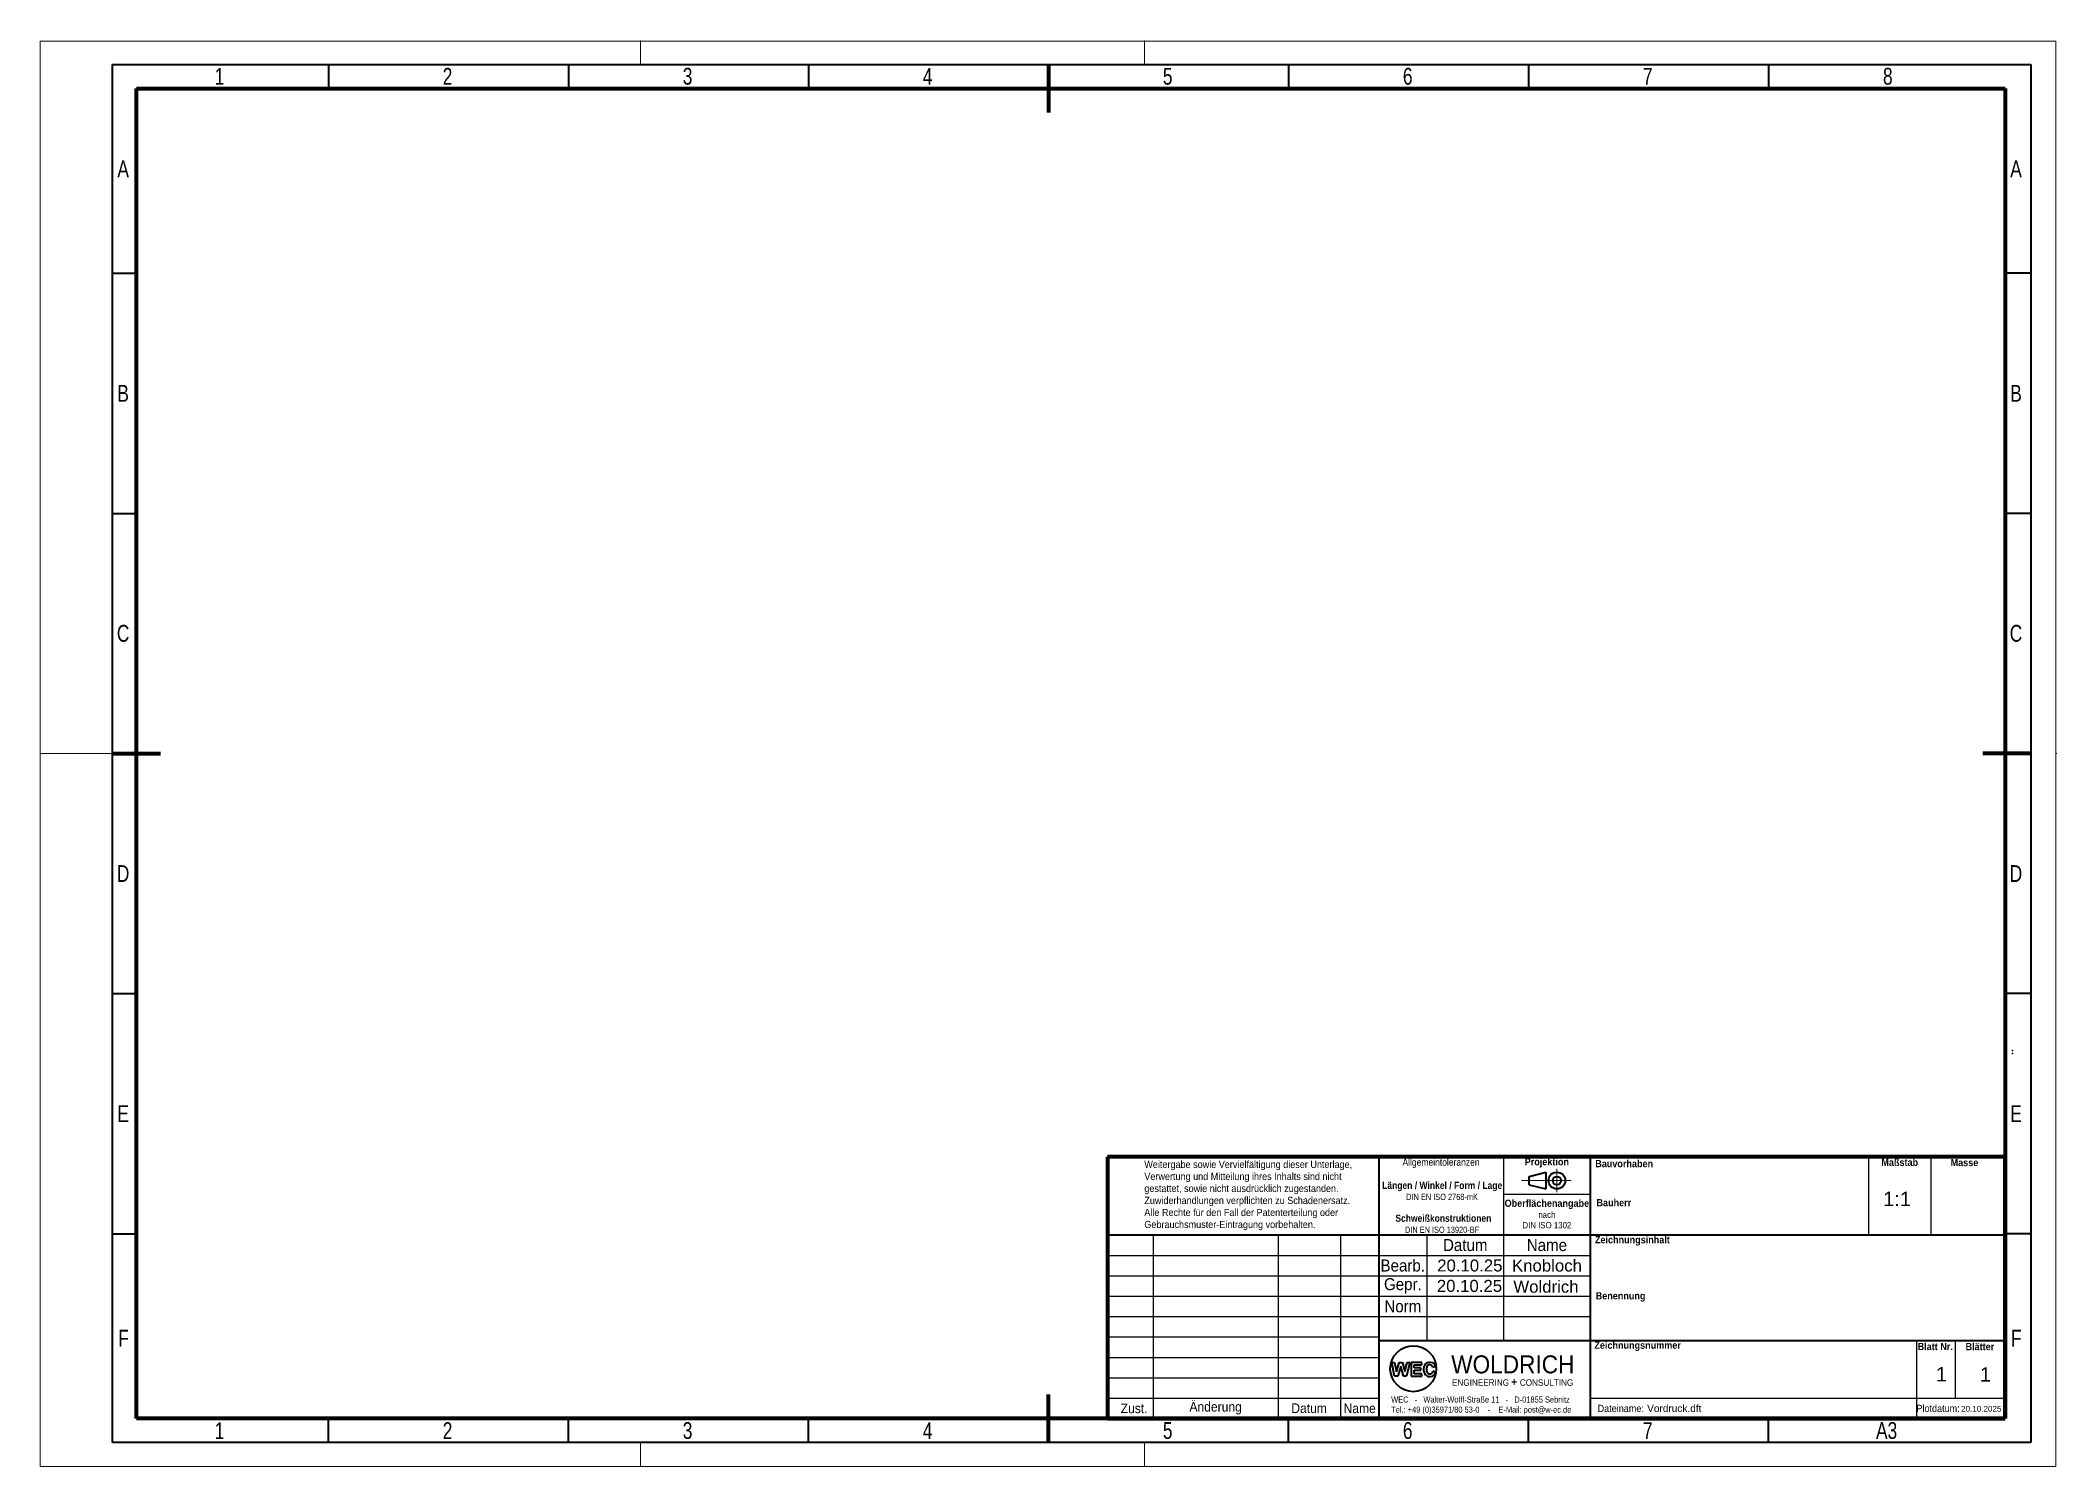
# Model space of a CAD drawing. Header units: millimetres. Extents: x 0 to 420, y 0 to 297.
import ezdxf
from ezdxf import colors
from ezdxf.entities.mleader import LeaderData, LeaderLine
from ezdxf.lldxf.tags import DXFTag
from ezdxf.math import Vec2, Vec3

# ---------------------------------------------------------------- set-up
doc = ezdxf.new("R2010")
doc.units = ezdxf.units.MM
doc.layers.add('Default', color=7, linetype='Continuous')
doc.layers.add('DIN-Vorlage', color=1, linetype='Continuous')
doc.styles.add('SEACAD_Arial', font='arial.ttf', dxfattribs={"width": 0.9})
doc.styles.add('SEACAD_Arial_Narrow', font='ARIALN.TTF', dxfattribs={"width": 0.9})
doc.styles.add('SEACAD_ArialB', font='arialbd.ttf', dxfattribs={"width": 0.9})
tags = doc.linetypes.add('CENTER2', pattern=[28.575, 19.05, -3.175, 3.175, -3.175]).pattern_tags.tags
tags[10:11] = [DXFTag(74, 4), DXFTag(75, 0), DXFTag(340, '0'), DXFTag(46, 0.0), DXFTag(50, 0.0), DXFTag(44, 0.0), DXFTag(45, 0.0)]
tags[8:9] = [DXFTag(74, 4), DXFTag(75, 0), DXFTag(340, '0'), DXFTag(46, 0.0), DXFTag(50, 0.0), DXFTag(44, 0.0), DXFTag(45, 0.0)]
tags[6:7] = [DXFTag(74, 4), DXFTag(75, 0), DXFTag(340, '0'), DXFTag(46, 0.0), DXFTag(50, 0.0), DXFTag(44, 0.0), DXFTag(45, 0.0)]
tags[4:5] = [DXFTag(74, 4), DXFTag(75, 0), DXFTag(340, '0'), DXFTag(46, 0.0), DXFTag(50, 0.0), DXFTag(44, 0.0), DXFTag(45, 0.0)]

# ---------------------------------------------------------------- blocks, each defined once
blk = doc.blocks.new('A3_quer')
at = {"layer": 'DIN-Vorlage', "linetype": 'Continuous', "lineweight": 18}
for p, q in [((0, 0), (0, 296.82)), ((0, 296.82), (419.82, 296.82)), ((125, 297), (125, 292)), ((230, 297), (230, 292)), ((419.82, 296.82), (419.82, 0)), ((0, 148.5), (15, 148.5)), ((420, 148.5), (419.82, 148.5)), ((125, 0), (125, 5)), ((230, 0), (230, 5)), ((419.82, 0), (0, 0))]:
    blk.add_line(p, q, dxfattribs=at)
at = {"layer": 'DIN-Vorlage', "linetype": 'Continuous', "lineweight": 35}
for p, q in [((15, 5), (15, 292)), ((15, 292), (414.64, 292)), ((60, 292), (60, 287)), ((110, 292), (110, 287)), ((160, 292), (160, 287)), ((210, 292), (210, 287)), ((260, 292), (260, 287)), ((310, 292), (310, 287)), ((360, 292), (360, 287)), ((414.64, 292), (414.64, 5)), ((15, 248.5), (20, 248.5)), ((414.64, 248.5), (409.28, 248.5)), ((15, 198.5), (20, 198.5)), ((414.64, 198.5), (409.28, 198.5)), ((15, 148.5), (20, 148.5)), ((414.64, 148.5), (409.28, 148.5)), ((15, 98.5), (20, 98.5)), ((414.64, 98.5), (409.28, 98.5)), ((15, 48.5), (20, 48.5)), ((414.64, 48.5), (409.28, 48.5)), ((60, 5), (60, 10)), ((110, 5), (110, 10)), ((160, 5), (160, 10)), ((210, 5), (210, 10)), ((260, 5), (260, 10)), ((310, 5), (310, 10)), ((360, 5), (360, 10)), ((414.64, 5), (15, 5))]:
    blk.add_line(p, q, dxfattribs=at)
at = {"layer": 'DIN-Vorlage', "linetype": 'Continuous', "lineweight": 70}
for p, q in [((210, 292), (210, 282)), ((20, 10), (20, 287)), ((20, 287), (409.28, 287)), ((409.28, 287), (409.28, 10)), ((15, 148.5), (25, 148.5)), ((414.64, 148.5), (404.64, 148.5)), ((210, 5), (210, 15)), ((409.28, 10), (20, 10))]:
    blk.add_line(p, q, dxfattribs=at)
at = {"layer": 'DIN-Vorlage', "char_height": 3.5, "attachment_point": 4, "style": 'SEACAD_Arial_Narrow'}
for s, insert, width in [('{\\fArial Narrow|b0||i0||c0|p34;\\C0;\\H3.5;\\W0.9;1}', (36.32, 289.5), 1.4326), ('{\\fArial Narrow|b0||i0||c0|p34;\\C0;\\H3.5;\\W0.9;2}', (83.82, 289.5), 2.1488), ('{\\fArial Narrow|b0||i0||c0|p34;\\C0;\\H3.5;\\W0.9;3}', (133.82, 289.5), 1.7907), ('{\\fArial Narrow|b0||i0||c0|p34;\\C0;\\H3.5;\\W0.9;4}', (183.82, 289.5), 2.0593), ('{\\fArial Narrow|b0||i0||c0|p34;\\C0;\\H3.5;\\W0.9;5}', (233.82, 289.5), 1.9698), ('{\\fArial Narrow|b0||i0||c0|p34;\\C0;\\H3.5;\\W0.9;6}', (283.82, 289.5), 2.0593), ('{\\fArial Narrow|b0||i0||c0|p34;\\C0;\\H3.5;\\W0.9;7}', (333.82, 289.5), 2.2384), ('{\\fArial Narrow|b0||i0||c0|p34;\\C0;\\H3.5;\\W0.9;8}', (383.82, 289.5), 2.2384), ('{\\fArial Narrow|b0||i0||c0|p34;\\C0;\\H3.5;\\W0.9;A}', (16.05, 270.25), 1.9698), ('{\\fArial Narrow|b0||i0||c0|p34;\\C0;\\H3.5;\\W0.9;A}', (410.33, 270.25), 1.9698), ('{\\fArial Narrow|b0||i0||c0|p34;\\C0;\\H3.5;\\W0.9;B}', (16.05, 223.5), 1.9698), ('{\\fArial Narrow|b0||i0||c0|p34;\\C0;\\H3.5;\\W0.9;B}', (410.33, 223.5), 1.9698), ('{\\fArial Narrow|b0||i0||c0|p34;\\C0;\\H3.5;\\W0.9;C}', (15.94, 173.5), 1.8802), ('{\\fArial Narrow|b0||i0||c0|p34;\\C0;\\H3.5;\\W0.9;C}', (410.22, 173.5), 1.8802), ('{\\fArial Narrow|b0||i0||c0|p34;\\C0;\\H3.5;\\W0.9;D}', (15.94, 123.5), 2.0593), ('{\\fArial Narrow|b0||i0||c0|p34;\\C0;\\H3.5;\\W0.9;D}', (410.22, 123.5), 2.0593), ('{\\fArial Narrow|b0||i0||c0|p34;\\C0;\\H3.5;\\W0.9;E}', (16.05, 73.5), 1.8802), ('{\\fArial Narrow|b0||i0||c0|p34;\\C0;\\H3.5;\\W0.9;E}', (410.33, 73.5), 1.8802), ('{\\fArial Narrow|b0||i0||c0|p34;\\C0;\\H3.5;\\W0.9;F}', (16.21, 26.75), 1.8802), ('{\\fArial Narrow|b0||i0||c0|p34;\\C0;\\H3.5;\\W0.9;F}', (410.49, 26.75), 1.8802), ('{\\fArial Narrow|b0||i0||c0|p34;\\C0;\\H3.5;\\W0.9;1}', (36.32, 7.5), 1.4326), ('{\\fArial Narrow|b0||i0||c0|p34;\\C0;\\H3.5;\\W0.9;2}', (83.82, 7.5), 2.1488), ('{\\fArial Narrow|b0||i0||c0|p34;\\C0;\\H3.5;\\W0.9;3}', (133.82, 7.5), 1.7907), ('{\\fArial Narrow|b0||i0||c0|p34;\\C0;\\H3.5;\\W0.9;4}', (183.82, 7.5), 2.0593), ('{\\fArial Narrow|b0||i0||c0|p34;\\C0;\\H3.5;\\W0.9;5}', (233.82, 7.5), 1.9698), ('{\\fArial Narrow|b0||i0||c0|p34;\\C0;\\H3.5;\\W0.9;6}', (283.82, 7.5), 2.0593), ('{\\fArial Narrow|b0||i0||c0|p34;\\C0;\\H3.5;\\W0.9;7}', (333.82, 7.5), 2.2384), ('{\\fArial Narrow|b0||i0||c0|p34;\\C0;\\H3.5;\\W0.9;A3}', (382.37, 7.5), 3.7605)]:
    blk.add_mtext(s, dxfattribs=dict(at, insert=insert, width=width))
blk = doc.blocks.new('_INTEGRAL')
at = {"color": 0}
for p, q in [((0, 0), (-1, 0)), ((-0.5, -0.5), (0.5, 0.5))]:
    blk.add_line(p, q, dxfattribs=at)
blk = doc.blocks.new('Projektionsmethode_1')
at = {"layer": 'DIN-Vorlage', "linetype": 'CENTER2', "lineweight": 18}
for p, q in [((6, 0), (-14.78, 0)), ((0, 4.83), (0, -4.83))]:
    blk.add_line(p, q, dxfattribs=at)
at = {"layer": 'DIN-Vorlage', "linetype": 'Continuous', "lineweight": 35}
for p, q in [((-11.55, 1.75), (-4.55, 3.5)), ((-11.55, -1.75), (-11.55, 1.75)), ((-4.55, 3.5), (-4.55, -3.5)), ((-11.55, -1.75), (-4.55, -3.5))]:
    blk.add_line(p, q, dxfattribs=at)
for radius in [3.5, 1.75]:
    blk.add_circle((0, 0), radius, dxfattribs=at)
blk = doc.blocks.new('WEC_neu')
at = {"color": 126, "linetype": 'Continuous', "lineweight": 35}
for p, q in [((-40.71, 8.83), (-41.31, 11.66)), ((-41.31, 11.66), (-40.71, 11.66)), ((-40.71, 11.66), (-40.31, 9.77)), ((-40.05, 8.83), (-40.71, 8.83)), ((-40.31, 9.77), (-39.75, 11.66)), ((-39.42, 10.94), (-40.05, 8.83)), ((-39.75, 11.66), (-39.06, 11.66)), ((-38.88, 8.83), (-39.42, 10.94)), ((-39.06, 11.66), (-38.58, 9.8)), ((-38.21, 8.83), (-38.88, 8.83)), ((-38.58, 9.8), (-38.13, 11.66)), ((-37.54, 11.66), (-38.21, 8.83)), ((-38.13, 11.66), (-37.54, 11.66)), ((-35.07, 11.67), (-37.24, 11.67)), ((-37.24, 11.67), (-37.24, 8.83)), ((-37.24, 8.83), (-35.07, 8.83)), ((-36.66, 11.19), (-35.07, 11.19)), ((-36.66, 10.57), (-36.66, 11.19)), ((-35.23, 10.57), (-36.66, 10.57)), ((-36.66, 10.09), (-35.23, 10.09)), ((-36.66, 9.32), (-36.66, 10.09)), ((-35.07, 9.32), (-36.66, 9.32)), ((-35.23, 10.09), (-35.23, 10.57)), ((-35.07, 11.19), (-35.07, 11.67)), ((-35.07, 8.83), (-35.07, 9.32)), ((-32.77, 10.74), (-32.21, 10.88)), ((-32.18, 9.71), (-32.73, 9.88))]:
    blk.add_line(p, q, dxfattribs=at)
blk.add_circle((-36.82, 10.4), 4.79, dxfattribs=at)
for centre, radius, start, end in [((-33.29, 10.4), 1.38, 150.1972, 177.4544), ((-31.02, 10.33), 3.65, 177.9668, 188.2577), ((-33.43, 10.01), 1.21, 188.666, 237.9449), ((-33.39, 10.46), 1.26, 82.3117, 150.1875), ((-33.41, 9.99), 1.21, 236.5973, 278.8892), ((-30.42, 10.16), 3.65, 171.7361, 183.0122), ((-33.31, 10.01), 0.764, 183.452, 241.7746), ((-33.41, 10.59), 0.633, 111.7138, 171.418), ((-33.34, 10.29), 1, 250.7456, 276.4168), ((-33.39, 10.49), 0.733, 64.1378, 110.3393), ((-33.23, 10.67), 1.04, 12.0214, 90), ((-33.29, 9.92), 1.13, 273.3183, 349.192), ((-33.43, 9.97), 0.708, 286.9771, 353.2014), ((-33.39, 10.6), 0.632, 12.7733, 59.6529)]:
    blk.add_arc(centre, radius, start, end, dxfattribs=at)
at = {"insert": (-28.93, 11.27), "char_height": 3.75, "width": 26.4783, "attachment_point": 4, "style": 'SEACAD_Arial'}
blk.add_mtext('{\\fArial|b0||i0||c0|p34;\\C126;\\H3.75;\\W0.9;WOLDRICH}{\\fArial|b0||i0||c0|p34;\\C140;\\H3.15;\\W0.9; }{\\fArial|b0||i0||c0|p34;\\C140;\\H1.638;\\W0.9;                           \\P}', dxfattribs=at)
at = {"layer": 'Default', "attachment_point": 4, "style": 'SEACAD_Arial'}
for s, insert, char_height, width in [('{\\fArial|b0||i0||c0|p34;\\C7;\\H1.26;\\W0.846;WEC   -   Walter-Wolff-Straße 11   -   D-01855 Sebnitz\\P}{\\fArial|b0||i0||c0|p34;\\C7;\\H1.26;\\W0.846;Tel.: +49 (0)35971/80 53-0    -    E-Mail: post@w-ec.de}', (-41.43, 2.74), 1.26, 37.7987), ('{\\fArial|b0||i0||c0|p34;\\C150;\\H1.17;\\W0.9; }{\\fArial|b0||i0||c0|p34;\\C7;\\H1.35;\\W0.9;ENGINEERING }{\\fArial|b1||i0||c0|p34;\\C126;\\H1.638;\\W0.9;+ }{\\fArial|b0||i0||c0|p34;\\C7;\\H1.35;\\W0.9;CONSULTING}', (-29.18, 7.65), 1.17, 25.7831)]:
    blk.add_mtext(s, dxfattribs=dict(at, insert=insert, char_height=char_height, width=width))
blk = doc.blocks.new('Schriftfeld-Stahlbau')
at = {"layer": 'Default', "color": 7, "linetype": 'Continuous', "lineweight": 70}
for p, q in [((-1.53, 55.25), (-188.53, 55.25)), ((-188.53, 55.25), (-188.53, 0.75)), ((-1.53, 0.75), (-1.53, 55.25)), ((-188.53, 0.75), (-1.53, 0.75))]:
    blk.add_line(p, q, dxfattribs=at)
at = {"layer": 'Default', "color": 1, "linetype": 'Continuous', "lineweight": 35}
blk.add_line((-187.83, 55.25), (-187.83, 55.25), dxfattribs=at)
at = {"layer": 'Default', "color": 7, "linetype": 'Continuous', "lineweight": 35}
for p, q in [((-132, 55.25), (-132, 0.75)), ((-88, 55.25), (-88, 0.75)), ((-188.53, 39), (-1.53, 39)), ((-132, 17), (-1.53, 17))]:
    blk.add_line(p, q, dxfattribs=at)
at = {"layer": 'Default', "color": 7, "linetype": 'Continuous', "lineweight": 25}
for p, q in [((-106, 55.25), (-106, 17)), ((-30, 55.25), (-30, 39)), ((-17.04, 55.25), (-17.04, 39)), ((-106, 47.5), (-88, 47.5)), ((-179, 39), (-179, 0.75)), ((-153, 39), (-153, 0.75)), ((-140, 39), (-140, 0.75)), ((-122, 39), (-122, 17)), ((-188.53, 34.75), (-88, 34.75)), ((-188.53, 30.5), (-88, 30.5)), ((-188.53, 26.25), (-88, 26.25)), ((-188.53, 22), (-88, 22)), ((-188.53, 17.75), (-132, 17.75)), ((-20, 17), (-20, 0.75)), ((-11.92, 17), (-11.92, 5)), ((-188.53, 13.5), (-132, 13.5)), ((-188.53, 9.25), (-132, 9.25)), ((-188.53, 5), (-132, 5)), ((-88, 5), (-1.53, 5))]:
    blk.add_line(p, q, dxfattribs=at)
at = {"layer": 'Default', "color": 7, "xscale": 0.5, "yscale": 0.5, "zscale": 0.5}
blk.add_blockref('Projektionsmethode_1', (-94.91, 50.32), dxfattribs=at)
at = {"layer": 'Default', "color": 7}
blk.add_blockref('WEC_neu', (-88, 0.75), dxfattribs=at)
at = {"layer": 'Default'}
for s, insert, char_height, width, attachment_point, style in [('{\\fArial|b0||i0||c0|p34;\\C7;\\H1.5;\\W0.846;Allgemeintoleranzen\\P}{\\fArial|b0||i0||c0|p34;\\C7;\\H1.4;\\W0.846; \\P}{\\fArial|b1||i0||c0|p34;\\C7;\\H1.5;\\W0.846; Längen / Winkel / Form / Lage \\P}{\\fArial|b0||i0||c0|p34;\\C7;\\H1.3;\\W0.846; DIN EN ISO 2768-mK\\P}{\\fArial|b0||i0||c0|p34;\\C7;\\H1.3;\\W0.846;\\P}{\\fArial|b1||i0||c0|p34;\\C7;\\H1.5;\\W0.846;  Schweißkonstruktionen\\P}{\\fArial|b0||i0||c0|p34;\\C7;\\H1.3;\\W0.846; DIN EN ISO 13920-BF\\P}', (-119.05, 47.16), 1.5, 25.7359, 5, 'SEACAD_Arial'), ('{\\fArial|b1||i0||c0|p34;\\C7;\\H1.5;\\W0.9;Projektion}', (-97, 54.01), 1.5, 17.7767, 5, 'SEACAD_ArialB'), ('{\\fArial|b1||i0||c0|p34;\\C7;\\H1.5;\\W0.9;Bauvorhaben}', (-80.9, 53.84), 1.5, 11.043, 5, 'SEACAD_ArialB'), ('{\\fArial|b1||i0||c0|p34;\\C7;\\H1.5;\\W0.9;Maßstab}', (-23.5, 54.12), 1.5, 8.1294, 5, 'SEACAD_ArialB'), ('{\\fArial|b1||i0||c0|p34;\\C7;\\H1.5;\\W0.9;Masse}', (-10.02, 54.07), 1.5, 8.1294, 5, 'SEACAD_ArialB'), ('{\\fArial|b0||i0||c0|p34;\\C7;\\H1.5;\\W0.9;Weitergabe sowie Vervielfältigung dieser Unterlage,\\P}{\\fArial|b0||i0||c0|p34;\\C7;\\H1.5;\\W0.9;Verwertung und Mitteilung ihres Inhalts sind nicht\\P}{\\fArial|b0||i0||c0|p34;\\C7;\\H1.5;\\W0.9;gestattet, sowie nicht ausdrücklich zugestanden.\\P}{\\fArial|b0||i0||c0|p34;\\C7;\\H1.5;\\W0.9;Zuwiderhandlungen verpflichten zu Schadenersatz.\\P}{\\fArial|b0||i0||c0|p34;\\C7;\\H1.5;\\W0.9;Alle Rechte für den Fall der Patenterteilung oder\\P}{\\fArial|b0||i0||c0|p34;\\C7;\\H1.5;\\W0.9;Gebrauchsmuster-Eintragung vorbehalten.}', (-180.85, 47.21), 1.5, 55.0236, 4, 'SEACAD_Arial'), ('{\\fArial|b1||i0||c0|p34;\\C7;\\H1.5;\\W0.9;Oberflächenangabe\\P}{\\fArial|b0||i0||c0|p34;\\C7;\\H1.3;\\W0.9;nach\\P}{\\fArial|b0||i0||c0|p34;\\C7;\\H1.3;\\W0.9;DIN ISO 1302}', (-97, 43.36), 1.5, 18.0011, 5, 'SEACAD_Arial'), ('{\\fArial|b1||i0||c0|p34;\\C7;\\H1.5;\\W0.9;Bauherr}', (-83.05, 45.7), 1.5, 7.3365, 5, 'SEACAD_ArialB'), ('{\\fArial|b0||i0||c0|p34;\\C7;\\H2.5;\\W0.9;Datum}', (-114, 36.88), 2.5, 16.0044, 5, 'SEACAD_Arial'), ('{\\fArial|b0||i0||c0|p34;\\C7;\\H2.5;\\W0.9;Name}', (-96.99, 36.88), 2.5, 18.0217, 5, 'SEACAD_Arial'), ('{\\fArial|b1||i0||c0|p34;\\C7;\\H1.5;\\W0.9;Zeichnungsinhalt}', (-79.19, 37.77), 1.5, 15.2742, 5, 'SEACAD_ArialB'), ('{\\fArial|b0||i0||c0|p34;\\C7;\\H2.5;\\W0.9;Bearb.}', (-127.02, 32.62), 2.5, 9.9917, 5, 'SEACAD_Arial'), ('{\\fArial|b0||i0||c0|p34;\\C7;\\H2.5;\\W0.9;Gepr.}', (-127, 28.37), 2.5, 10.0286, 5, 'SEACAD_Arial'), ('{\\fArial|b0||i0||c0|p34;\\C7;\\H2.5;\\W0.9;Norm}', (-127, 24.13), 2.5, 10.0133, 5, 'SEACAD_Arial'), ('{\\fArial|b1||i0||c0|p34;\\C7;\\H1.5;\\W0.9;Benennung}', (-81.65, 26.1), 1.5, 11.8324, 5, 'SEACAD_ArialB'), ('{\\fArial|b1||i0||c0|p34;\\C7;\\H1.5;\\W0.9;Zeichnungsnummer}', (-78.1, 15.81), 1.5, 17.4991, 5, 'SEACAD_ArialB'), ('{\\fArial|b1||i0||c0|p34;\\C7;\\H1.5;\\W0.9;Blatt Nr.}', (-16.1, 15.76), 1.5, 8.1294, 5, 'SEACAD_ArialB'), ('{\\fArial|b1||i0||c0|p34;\\C7;\\H1.5;\\W0.9;Blätter}', (-6.8, 15.74), 1.5, 8.1294, 5, 'SEACAD_ArialB'), ('{\\fArial|b0||i0||c0|p34;\\C7;\\H2.;\\W0.9;Änderung}', (-166, 2.92), 2, 25.9708, 5, 'SEACAD_Arial'), ('{\\fArial|b0||i0||c0|p34;\\C7;\\H2.;\\W0.9;Zust.}', (-182.98, 2.88), 2, 7.9905, 5, 'SEACAD_Arial'), ('{\\fArial|b0||i0||c0|p34;\\C7;\\H2.;\\W0.9;Datum}', (-146.53, 2.9), 2, 12.9911, 5, 'SEACAD_Arial'), ('{\\fArial|b0||i0||c0|p34;\\C7;\\H2.;\\W0.9;Name}', (-135.99, 2.89), 2, 7.9891, 5, 'SEACAD_Arial'), ('{\\fArial|b0||i0||c0|p34;\\C7;\\H1.5;\\W0.9;Dateiname:}', (-81.61, 2.87), 1.5, 9.3746, 5, 'SEACAD_Arial'), ('{\\fArial|b0||i0||c0|p34;\\C7;\\H1.5;\\W0.9;Plotdatum:}', (-15.52, 2.87), 1.5, 8.9822, 5, 'SEACAD_Arial')]:
    blk.add_mtext(s, dxfattribs=dict(at, insert=insert, char_height=char_height, width=width, attachment_point=attachment_point, style=style))
blk = doc.blocks.new('WEC_Stahlbau')
at = {"layer": 'Default', "color": 96, "linetype": 'Continuous', "lineweight": 25}
for p in [(0, 76.68), (0, 76)]:
    blk.add_point(p, dxfattribs=at)
at = {"layer": 'Default', "color": 7}
blk.add_blockref('Schriftfeld-Stahlbau', (0, -0.75), dxfattribs=at)
at = {"layer": 'Default', "color": 7, "linetype": 'Continuous', "lineweight": 15}
ml = blk.add_multileader_mtext('Standard', dxfattribs=at)
ml.set_content('{\\pxsm0.9;\\fArial|b0||i0||c0|p34;\\W1.;1:1\\P}', color=7)
ml.set_leader_properties()
ml.set_arrow_properties(name='INTEGRAL')
ml.build(insert=Vec2(0, 0))
ml.multileader.update_dxf_attribs({"leader_type": 0, "dogleg_length": 6, "arrow_head_size": 1.5})
ctx = ml.context
ctx.base_point, ctx.char_height, ctx.arrow_head_size, ctx.landing_gap_size = Vec3(-28.35, 45.76), 3, 1.5, 1.05
ctx.text_align_type = 1
notes = []
notes.append((ctx, [(0, (0, 0, 0), (0, 0), (1, 0), 1, [])]))
ctx.mtext.insert, ctx.mtext.alignment = Vec3(-24.05, 47.26), 2
ml = blk.add_multileader_mtext('Standard', dxfattribs=at)
ml.set_content('{\\pxsm0.9;\\fArial|b0||i0||c0|p34;\\W1.;20.10.25\\P}', color=7)
ml.set_leader_properties()
ml.set_arrow_properties(name='INTEGRAL')
ml.build(insert=Vec2(0, 0))
ml.multileader.update_dxf_attribs({"leader_type": 0, "dogleg_length": 0, "arrow_head_size": 1.25})
ctx = ml.context
ctx.base_point, ctx.char_height, ctx.arrow_head_size, ctx.landing_gap_size = Vec3(-121.72, 31.87), 2.5, 1.25, 0.875
ctx.text_align_type = 1
notes.append((ctx, [(0, (0, 0, 0), (0, 0), (1, 0), 1, [])]))
ctx.mtext.insert, ctx.mtext.alignment = Vec3(-113.05, 33.14), 2
ml = blk.add_multileader_mtext('Standard', dxfattribs=at)
ml.set_content('{\\pxsm0.9;\\fArial|b0||i0||c0|p34;\\W1.;Knobloch\\P}', color=7)
ml.set_leader_properties()
ml.set_arrow_properties(name='INTEGRAL')
ml.build(insert=Vec2(0, 0))
ml.multileader.update_dxf_attribs({"leader_type": 0, "dogleg_length": 5, "arrow_head_size": 1.25})
ctx = ml.context
ctx.base_point, ctx.char_height, ctx.arrow_head_size, ctx.landing_gap_size = Vec3(-106.26, 31.85), 2.5, 1.25, 0.875
notes.append((ctx, [(0, (0, 0, 0), (0, 0), (1, 0), 1, [])]))
ctx.mtext.insert = Vec3(-104.26, 33.12)
ml = blk.add_multileader_mtext('Standard', dxfattribs=at)
ml.set_content('{\\pxsm0.9;\\fArial|b0||i0||c0|p34;\\W1.;20.10.25\\P}', color=7)
ml.set_leader_properties()
ml.set_arrow_properties(name='INTEGRAL')
ml.build(insert=Vec2(0, 0))
ml.multileader.update_dxf_attribs({"leader_type": 0, "dogleg_length": 0, "arrow_head_size": 1.25})
ctx = ml.context
ctx.base_point, ctx.char_height, ctx.arrow_head_size, ctx.landing_gap_size = Vec3(-121.79, 27.62), 2.5, 1.25, 0.875
ctx.text_align_type = 1
notes.append((ctx, [(0, (0, 0, 0), (0, 0), (1, 0), 1, [])]))
ctx.mtext.insert, ctx.mtext.alignment = Vec3(-113.12, 28.89), 2
ml = blk.add_multileader_mtext('Standard', dxfattribs=at)
ml.set_content('{\\pxsm0.9;\\fArial|b0||i0||c0|p34;\\W1.;Woldrich\\P}', color=7)
ml.set_leader_properties()
ml.set_arrow_properties(name='INTEGRAL')
ml.build(insert=Vec2(0, 0))
ml.multileader.update_dxf_attribs({"leader_type": 0, "dogleg_length": 5, "arrow_head_size": 1.25})
ctx = ml.context
ctx.base_point, ctx.char_height, ctx.arrow_head_size, ctx.landing_gap_size = Vec3(-105.98, 27.46), 2.5, 1.25, 0.875
notes.append((ctx, [(0, (0, 0, 0), (0, 0), (1, 0), 1, [])]))
ctx.mtext.insert = Vec3(-103.98, 28.73)
ml = blk.add_multileader_mtext('Standard', dxfattribs=at)
ml.set_content('{\\pxsm0.9;\\fArial|b0||i0||c0|p34;\\W1.;1\\P}', color=7)
ml.set_leader_properties()
ml.set_arrow_properties(name='INTEGRAL')
ml.build(insert=Vec2(0, 0))
ml.multileader.update_dxf_attribs({"leader_type": 0, "dogleg_length": 6, "arrow_head_size": 1.5})
ctx = ml.context
ctx.base_point, ctx.char_height, ctx.arrow_head_size, ctx.landing_gap_size = Vec3(-16.76, 9.24), 3, 1.5, 1.05
ctx.text_align_type = 2
notes.append((ctx, [(0, (0, 0, 0), (0, 0), (1, 0), 1, [])]))
ctx.mtext.insert, ctx.mtext.alignment = Vec3(-13.66, 10.74), 3
ml = blk.add_multileader_mtext('Standard', dxfattribs=at)
ml.set_content('{\\pxsm0.9;\\fArial|b0||i0||c0|p34;\\W1.;1\\P}', color=7)
ml.set_leader_properties()
ml.set_arrow_properties(name='INTEGRAL')
ml.build(insert=Vec2(0, 0))
ml.multileader.update_dxf_attribs({"leader_type": 0, "dogleg_length": 6, "arrow_head_size": 1.5})
ctx = ml.context
ctx.base_point, ctx.char_height, ctx.arrow_head_size, ctx.landing_gap_size = Vec3(-8.8, 9.21), 3, 1.5, 1.05
notes.append((ctx, [(0, (0, 0, 0), (0, 0), (1, 0), 1, [])]))
ctx.mtext.insert = Vec3(-6.8, 10.71)
ml = blk.add_multileader_mtext('Standard', dxfattribs=at)
ml.set_content('{\\pxsm0.9;\\fArial|b0||i0||c0|p34;\\W1.;Vordruck.dft\\P\\P}', color=7)
ml.set_leader_properties()
ml.set_arrow_properties(name='INTEGRAL')
ml.build(insert=Vec2(0, 0))
ml.multileader.update_dxf_attribs({"leader_type": 0, "dogleg_length": 3, "arrow_head_size": 0.75})
ctx = ml.context
ctx.base_point, ctx.char_height, ctx.arrow_head_size, ctx.landing_gap_size = Vec3(-78.11, 2.14), 1.5, 0.75, 0.525
notes.append((ctx, [(0, (0, 0, 0), (0, 0), (1, 0), 1, [])]))
ctx.mtext.insert = Vec3(-76.11, 2.89)
ml = blk.add_multileader_mtext('Standard', dxfattribs=at)
ml.set_content('{\\pxsm0.9;\\fArial|b0||i0||c0|p34;\\W1.;20.10.2025\\P}', color=7)
ml.set_leader_properties()
ml.set_arrow_properties(name='INTEGRAL')
ml.build(insert=Vec2(0, 0))
ml.multileader.update_dxf_attribs({"leader_type": 0, "dogleg_length": 2.4, "arrow_head_size": 0.6})
ctx = ml.context
ctx.base_point, ctx.char_height, ctx.arrow_head_size, ctx.landing_gap_size = Vec3(-12.71, 2.04), 1.2, 0.6, 0.42
notes.append((ctx, [(0, (0, 0, 0), (0, 0), (1, 0), 1, [])]))
ctx.mtext.insert = Vec3(-10.71, 2.65)
for ctx, leaders in notes:
    for number, flags, end, landing, length, lines in leaders:
        leader = LeaderData()
        leader.index, (leader.has_last_leader_line, leader.has_dogleg_vector, leader.attachment_direction) = number, flags
        leader.last_leader_point, leader.dogleg_vector, leader.dogleg_length = Vec3(end), Vec3(landing), length
        for number, points, colour, breaks in lines:
            line = LeaderLine()
            line.index, line.vertices, line.color, line.breaks = number, Vec3.list(points), colors.encode_raw_color(colour), breaks
            leader.lines.append(line)
        ctx.leaders.append(leader)

msp = doc.modelspace()

# ---------------------------------------------------------------- block references
at = {"layer": 'Default', "color": 7}
for name, p in [('A3_quer', (0, 0)), ('WEC_Stahlbau', (410.81, 10))]:
    msp.add_blockref(name, p, dxfattribs=at)

doc.saveas('drawing.dxf')
